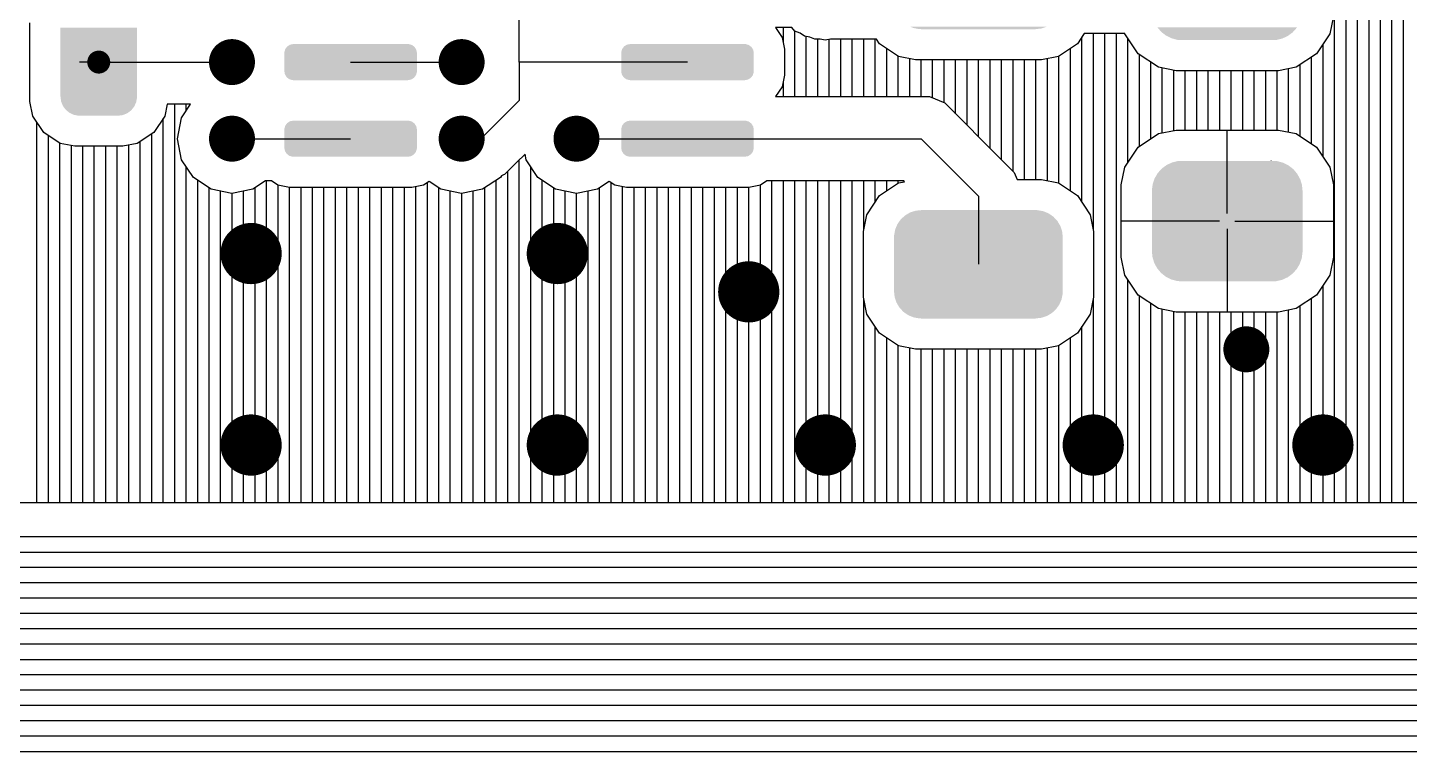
# Model space of a CAD drawing. Extents: x 295 to 953, y 10 to 290.
# Drawn here: x 678.62 to 716.44, y 184.25 to 204.05 of the extents above; entities that cross this region are included whole.
import ezdxf

# ---------------------------------------------------------------- set-up
doc = ezdxf.new("R2010")
doc.units = 0
doc.header["$LTSCALE"] = 5
doc.header["$MEASUREMENT"] = 0
doc.layers.get('0').update_dxf_attribs({"linetype": 'CONTINUOUS', "lineweight": 25})
doc.layers.add('DV-INT-A3_TOP', color=10, linetype='CONTINUOUS')

msp = doc.modelspace()

# ---------------------------------------------------------------- linework, layer by layer
for points, const_width in [([(683.901, 203.107, 1), (684.53, 203.107, 1)], 0.629), ([(690.187, 203.107, 1), (690.816, 203.107, 1)], 0.629), ([(680.412, 203.107, 1), (680.726, 203.107, 1)], 0.314), ([(683.901, 201.011, 1), (684.53, 201.011, 1)], 0.629), ([(690.187, 201.011, 1), (690.816, 201.011, 1)], 0.629), ([(693.331, 201.011, 1), (693.959, 201.011, 1)], 0.629), ([(684.32, 197.868, 1), (685.158, 197.868, 1)], 0.838), ([(692.702, 197.868, 1), (693.54, 197.868, 1)], 0.838), ([(697.941, 196.82, 1), (698.779, 196.82, 1)], 0.838), ([(711.666, 195.248, 1), (712.295, 195.248, 1)], 0.629), ([(684.32, 192.629, 1), (685.158, 192.629, 1)], 0.838), ([(692.702, 192.629, 1), (693.54, 192.629, 1)], 0.838), ([(700.036, 192.629, 1), (700.875, 192.629, 1)], 0.838), ([(707.371, 192.629, 1), (708.209, 192.629, 1)], 0.838), ([(713.657, 192.629, 1), (714.495, 192.629, 1)], 0.838)]:
    msp.add_lwpolyline(points, format="xyb", close=True, dxfattribs=dict(const_width=const_width))
for points in [[(679.521, 202.164), (679.521, 204.05), (681.617, 202.164), (681.617, 204.05)], [(702.867, 204.04), (702.781, 204.076), (706.411, 204.04), (706.52, 204.076)], [(702.938, 204.026), (702.867, 204.04), (706.37, 204.026), (706.411, 204.04)], [(703.021, 204.011), (702.938, 204.026), (706.225, 204.011), (706.37, 204.026)], [(703.053, 204.01), (703.021, 204.011), (706.214, 204.01), (706.225, 204.011)], [(703.079, 204.009), (703.053, 204.01), (706.214, 204.009), (706.214, 204.01)], [(703.079, 204.006), (703.079, 204.009), (706.214, 204.006), (706.214, 204.009)], [(709.558, 204.042), (709.541, 204.062), (713.358, 204.042), (713.37, 204.062)], [(709.649, 203.936), (709.558, 204.042), (713.262, 203.936), (713.358, 204.042)], [(709.67, 203.919), (709.649, 203.936), (713.247, 203.919), (713.262, 203.936)], [(709.78, 203.833), (709.67, 203.919), (713.13, 203.833), (713.247, 203.919)], [(685.675, 203.465), (685.717, 203.52), (689.248, 203.465), (689.214, 203.52)], [(685.717, 203.52), (685.73, 203.537), (689.214, 203.52), (689.192, 203.537)], [(685.73, 203.537), (685.791, 203.575), (689.192, 203.537), (689.142, 203.575)], [(685.791, 203.575), (685.807, 203.584), (689.142, 203.575), (689.108, 203.584)], [(685.807, 203.584), (685.89, 203.6), (689.108, 203.584), (689.054, 203.6)], [(685.89, 203.6), (685.896, 203.601), (689.054, 203.6), (689.031, 203.601)], [(694.895, 203.465), (694.937, 203.52), (698.468, 203.465), (698.434, 203.52)], [(694.937, 203.52), (694.95, 203.537), (698.434, 203.52), (698.412, 203.537)], [(694.95, 203.537), (695.011, 203.575), (698.412, 203.537), (698.362, 203.575)], [(695.011, 203.575), (695.027, 203.584), (698.362, 203.575), (698.328, 203.584)], [(695.027, 203.584), (695.11, 203.6), (698.328, 203.584), (698.275, 203.6)], [(695.11, 203.6), (695.116, 203.601), (698.275, 203.6), (698.251, 203.601)], [(709.805, 203.821), (709.78, 203.833), (713.113, 203.821), (713.13, 203.833)], [(709.929, 203.759), (709.805, 203.821), (712.98, 203.759), (713.113, 203.821)], [(709.959, 203.751), (709.929, 203.759), (712.962, 203.751), (712.98, 203.759)], [(710.089, 203.716), (709.959, 203.751), (712.815, 203.716), (712.962, 203.751)], [(710.149, 203.713), (710.089, 203.716), (712.8, 203.713), (712.815, 203.716)], [(710.232, 203.708), (710.149, 203.713), (712.634, 203.708), (712.8, 203.713)], [(710.255, 203.707), (710.232, 203.708), (710.255, 203.707), (710.279, 203.708)], [(685.649, 203.354), (685.65, 203.377), (689.278, 203.354), (689.274, 203.377)], [(685.649, 202.859), (685.649, 203.354), (689.278, 202.859), (689.278, 203.354)], [(685.65, 203.377), (685.669, 203.443), (689.274, 203.377), (689.261, 203.443)], [(685.669, 203.443), (685.675, 203.465), (689.261, 203.443), (689.248, 203.465)], [(694.869, 203.354), (694.87, 203.377), (698.498, 203.354), (698.494, 203.377)], [(694.869, 202.859), (694.869, 203.354), (698.498, 202.859), (698.498, 203.354)], [(694.87, 203.377), (694.889, 203.443), (698.494, 203.377), (698.482, 203.443)], [(694.889, 203.443), (694.895, 203.465), (698.482, 203.443), (698.468, 203.465)], [(685.653, 202.836), (685.649, 202.859), (689.277, 202.836), (689.278, 202.859)], [(685.665, 202.77), (685.653, 202.836), (689.258, 202.77), (689.277, 202.836)], [(685.679, 202.749), (685.665, 202.77), (689.252, 202.749), (689.258, 202.77)], [(685.713, 202.693), (685.679, 202.749), (689.21, 202.693), (689.252, 202.749)], [(694.873, 202.836), (694.869, 202.859), (698.497, 202.836), (698.498, 202.859)], [(694.885, 202.77), (694.873, 202.836), (698.478, 202.77), (698.497, 202.836)], [(694.899, 202.749), (694.885, 202.77), (698.472, 202.749), (698.478, 202.77)], [(694.933, 202.693), (694.899, 202.749), (698.43, 202.693), (698.472, 202.749)], [(685.735, 202.676), (685.713, 202.693), (689.197, 202.676), (689.21, 202.693)], [(685.785, 202.638), (685.735, 202.676), (689.135, 202.638), (689.197, 202.676)], [(685.818, 202.629), (685.785, 202.638), (689.12, 202.629), (689.135, 202.638)], [(685.872, 202.613), (685.818, 202.629), (689.037, 202.613), (689.12, 202.629)], [(685.896, 202.612), (685.872, 202.613), (689.031, 202.612), (689.037, 202.613)], [(694.955, 202.676), (694.933, 202.693), (698.417, 202.676), (698.43, 202.693)], [(695.005, 202.638), (694.955, 202.676), (698.356, 202.638), (698.417, 202.676)], [(695.039, 202.629), (695.005, 202.638), (698.34, 202.629), (698.356, 202.638)], [(695.092, 202.613), (695.039, 202.629), (698.257, 202.613), (698.34, 202.629)], [(695.116, 202.612), (695.092, 202.613), (698.251, 202.612), (698.257, 202.613)], [(679.525, 202.136), (679.521, 202.164), (681.616, 202.136), (681.617, 202.164)], [(679.538, 202.032), (679.525, 202.136), (681.597, 202.032), (681.616, 202.136)], [(679.549, 202.006), (679.538, 202.032), (681.593, 202.006), (681.597, 202.032)], [(679.587, 201.91), (679.549, 202.006), (681.548, 201.91), (681.593, 202.006)], [(679.604, 201.886), (679.587, 201.91), (681.537, 201.886), (681.548, 201.91)], [(679.665, 201.803), (679.604, 201.886), (681.469, 201.803), (681.537, 201.886)], [(679.689, 201.784), (679.665, 201.803), (681.454, 201.784), (681.469, 201.803)], [(679.768, 201.719), (679.689, 201.784), (681.366, 201.719), (681.454, 201.784)], [(679.798, 201.705), (679.768, 201.719), (681.347, 201.705), (681.366, 201.719)], [(679.888, 201.664), (679.798, 201.705), (681.243, 201.664), (681.347, 201.705)], [(679.929, 201.656), (679.888, 201.664), (681.224, 201.656), (681.243, 201.664)], [(680.018, 201.64), (679.929, 201.656), (681.099, 201.64), (681.224, 201.656)], [(680.045, 201.64), (680.018, 201.64), (681.093, 201.64), (681.099, 201.64)], [(685.649, 201.258), (685.65, 201.282), (689.278, 201.258), (689.274, 201.282)], [(685.649, 200.764), (685.649, 201.258), (689.278, 200.764), (689.278, 201.258)], [(685.65, 201.282), (685.669, 201.347), (689.274, 201.282), (689.261, 201.347)], [(685.669, 201.347), (685.675, 201.369), (689.261, 201.347), (689.248, 201.369)], [(685.675, 201.369), (685.717, 201.425), (689.248, 201.369), (689.214, 201.425)], [(685.717, 201.425), (685.73, 201.441), (689.214, 201.425), (689.192, 201.441)], [(685.73, 201.441), (685.791, 201.479), (689.192, 201.441), (689.142, 201.479)], [(685.791, 201.479), (685.807, 201.489), (689.142, 201.479), (689.108, 201.489)], [(685.807, 201.489), (685.89, 201.504), (689.108, 201.489), (689.054, 201.504)], [(685.89, 201.504), (685.896, 201.506), (689.054, 201.504), (689.031, 201.506)], [(694.869, 201.258), (694.87, 201.282), (698.498, 201.258), (698.494, 201.282)], [(694.869, 200.764), (694.869, 201.258), (698.498, 200.764), (698.498, 201.258)], [(694.87, 201.282), (694.889, 201.347), (698.494, 201.282), (698.482, 201.347)], [(694.889, 201.347), (694.895, 201.369), (698.482, 201.347), (698.468, 201.369)], [(694.895, 201.369), (694.937, 201.425), (698.468, 201.369), (698.434, 201.425)], [(694.937, 201.425), (694.95, 201.441), (698.434, 201.425), (698.412, 201.441)], [(694.95, 201.441), (695.011, 201.479), (698.412, 201.441), (698.362, 201.479)], [(695.011, 201.479), (695.027, 201.489), (698.362, 201.479), (698.328, 201.489)], [(695.027, 201.489), (695.11, 201.504), (698.328, 201.489), (698.275, 201.504)], [(695.11, 201.504), (695.116, 201.506), (698.275, 201.504), (698.251, 201.506)], [(685.653, 200.74), (685.649, 200.764), (689.277, 200.74), (689.278, 200.764)], [(685.665, 200.675), (685.653, 200.74), (689.258, 200.675), (689.277, 200.74)], [(685.679, 200.653), (685.665, 200.675), (689.252, 200.653), (689.258, 200.675)], [(685.713, 200.598), (685.679, 200.653), (689.21, 200.598), (689.252, 200.653)], [(685.735, 200.581), (685.713, 200.598), (689.197, 200.581), (689.21, 200.598)], [(685.785, 200.543), (685.735, 200.581), (689.135, 200.543), (689.197, 200.581)], [(685.818, 200.533), (685.785, 200.543), (689.12, 200.533), (689.135, 200.543)], [(685.872, 200.518), (685.818, 200.533), (689.037, 200.518), (689.12, 200.533)], [(685.896, 200.517), (685.872, 200.518), (689.031, 200.517), (689.037, 200.518)], [(694.873, 200.74), (694.869, 200.764), (698.497, 200.74), (698.498, 200.764)], [(694.885, 200.675), (694.873, 200.74), (698.478, 200.675), (698.497, 200.74)], [(694.899, 200.653), (694.885, 200.675), (698.472, 200.653), (698.478, 200.675)], [(694.933, 200.598), (694.899, 200.653), (698.43, 200.598), (698.472, 200.653)], [(694.955, 200.581), (694.933, 200.598), (698.417, 200.581), (698.43, 200.598)], [(695.005, 200.543), (694.955, 200.581), (698.356, 200.543), (698.417, 200.581)], [(695.039, 200.533), (695.005, 200.543), (698.34, 200.533), (698.356, 200.543)], [(695.092, 200.518), (695.039, 200.533), (698.257, 200.518), (698.34, 200.533)], [(695.116, 200.517), (695.092, 200.518), (698.251, 200.517), (698.257, 200.518)], [(709.544, 200.051), (709.555, 200.071), (713.372, 200.051), (713.356, 200.071)], [(709.555, 200.071), (709.652, 200.178), (713.356, 200.071), (713.265, 200.178)], [(709.652, 200.178), (709.667, 200.194), (713.265, 200.178), (713.244, 200.194)], [(709.667, 200.194), (709.783, 200.28), (713.244, 200.194), (713.134, 200.28)], [(709.783, 200.28), (709.801, 200.293), (713.134, 200.28), (713.108, 200.293)], [(709.801, 200.293), (709.934, 200.354), (713.108, 200.293), (712.985, 200.354)], [(709.934, 200.354), (709.951, 200.362), (712.985, 200.354), (712.954, 200.362)], [(709.951, 200.362), (710.098, 200.397), (712.954, 200.362), (712.824, 200.397)], [(710.098, 200.397), (710.113, 200.401), (712.824, 200.397), (712.765, 200.401)], [(710.113, 200.401), (710.279, 200.405), (712.765, 200.401), (712.682, 200.405)], [(712.634, 200.405), (712.658, 200.407), (712.682, 200.405), (712.658, 200.407)], [(709.395, 199.606), (709.414, 199.747), (713.516, 199.606), (713.502, 199.747)], [(709.414, 199.747), (709.417, 199.771), (713.502, 199.747), (713.495, 199.771)], [(709.417, 199.771), (709.463, 199.906), (713.495, 199.771), (713.453, 199.906)], [(709.463, 199.906), (709.471, 199.928), (713.453, 199.906), (713.44, 199.928)], [(709.471, 199.928), (709.544, 200.051), (713.44, 199.928), (713.372, 200.051)], [(709.395, 199.582), (709.395, 199.606), (713.519, 199.582), (713.516, 199.606)], [(709.395, 199.58), (709.395, 199.582), (713.519, 199.58), (713.519, 199.582)], [(709.395, 197.933), (709.395, 199.58), (713.519, 197.933), (713.519, 199.58)], [(702.637, 198.91), (702.731, 198.965), (706.65, 198.91), (706.572, 198.965)], [(702.731, 198.965), (702.773, 198.99), (706.572, 198.965), (706.512, 198.99)], [(702.773, 198.99), (702.882, 199.026), (706.512, 198.99), (706.426, 199.026)], [(702.882, 199.026), (702.922, 199.039), (706.426, 199.026), (706.355, 199.039)], [(702.922, 199.039), (703.067, 199.055), (706.355, 199.039), (706.271, 199.055)], [(703.067, 199.055), (703.079, 199.056), (706.271, 199.055), (706.24, 199.056)], [(703.079, 199.057), (703.079, 199.06), (706.214, 199.057), (706.214, 199.06)], [(703.079, 199.056), (703.079, 199.057), (706.24, 199.056), (706.214, 199.057)], [(702.369, 198.53), (702.409, 198.624), (706.92, 198.53), (706.888, 198.624)], [(702.409, 198.624), (702.431, 198.675), (706.888, 198.624), (706.858, 198.675)], [(702.431, 198.675), (702.49, 198.76), (706.858, 198.675), (706.808, 198.76)], [(702.49, 198.76), (702.521, 198.803), (706.808, 198.76), (706.767, 198.803)], [(702.521, 198.803), (702.599, 198.875), (706.767, 198.803), (706.701, 198.875)], [(702.599, 198.875), (702.637, 198.91), (706.701, 198.875), (706.65, 198.91)], [(702.337, 198.318), (702.34, 198.375), (706.956, 198.318), (706.949, 198.375)], [(702.337, 198.316), (702.337, 198.318), (706.956, 198.316), (706.956, 198.318)], [(702.337, 196.833), (702.337, 198.316), (706.956, 196.833), (706.956, 198.316)], [(702.34, 198.375), (702.359, 198.475), (706.949, 198.375), (706.938, 198.475)], [(702.359, 198.475), (702.369, 198.53), (706.938, 198.475), (706.92, 198.53)], [(709.395, 197.931), (709.395, 197.933), (713.519, 197.931), (713.519, 197.933)], [(709.397, 197.907), (709.395, 197.931), (713.518, 197.907), (713.519, 197.931)], [(709.412, 197.765), (709.397, 197.907), (713.5, 197.765), (713.518, 197.907)], [(709.419, 197.742), (709.412, 197.765), (713.497, 197.742), (713.5, 197.765)], [(709.461, 197.607), (709.419, 197.742), (713.45, 197.607), (713.497, 197.742)], [(709.473, 197.585), (709.461, 197.607), (713.443, 197.585), (713.45, 197.607)], [(709.541, 197.461), (709.473, 197.585), (713.37, 197.461), (713.443, 197.585)], [(709.558, 197.442), (709.541, 197.461), (713.358, 197.442), (713.37, 197.461)], [(709.649, 197.335), (709.558, 197.442), (713.262, 197.335), (713.358, 197.442)], [(709.67, 197.318), (709.649, 197.335), (713.247, 197.318), (713.262, 197.335)], [(709.78, 197.232), (709.67, 197.318), (713.13, 197.232), (713.247, 197.318)], [(709.805, 197.22), (709.78, 197.232), (713.113, 197.22), (713.13, 197.232)], [(709.929, 197.158), (709.805, 197.22), (712.98, 197.158), (713.113, 197.22)], [(709.959, 197.15), (709.929, 197.158), (712.962, 197.15), (712.98, 197.158)], [(710.089, 197.116), (709.959, 197.15), (712.815, 197.116), (712.962, 197.15)], [(710.149, 197.112), (710.089, 197.116), (712.8, 197.112), (712.815, 197.116)], [(710.232, 197.107), (710.149, 197.112), (712.634, 197.107), (712.8, 197.112)], [(710.255, 197.106), (710.232, 197.107), (710.255, 197.106), (710.279, 197.107)], [(702.337, 196.831), (702.337, 196.833), (706.956, 196.831), (706.956, 196.833)], [(702.343, 196.774), (702.337, 196.831), (706.953, 196.774), (706.956, 196.831)], [(702.355, 196.674), (702.343, 196.774), (706.934, 196.674), (706.953, 196.774)], [(702.373, 196.619), (702.355, 196.674), (706.924, 196.619), (706.934, 196.674)], [(702.405, 196.525), (702.373, 196.619), (706.884, 196.525), (706.924, 196.619)], [(702.435, 196.474), (702.405, 196.525), (706.862, 196.474), (706.884, 196.525)], [(702.485, 196.389), (702.435, 196.474), (706.802, 196.389), (706.862, 196.474)], [(702.526, 196.346), (702.485, 196.389), (706.772, 196.346), (706.802, 196.389)], [(702.592, 196.274), (702.526, 196.346), (706.694, 196.274), (706.772, 196.346)], [(702.642, 196.239), (702.592, 196.274), (706.656, 196.239), (706.694, 196.274)], [(702.721, 196.184), (702.642, 196.239), (706.562, 196.184), (706.656, 196.239)], [(702.781, 196.159), (702.721, 196.184), (706.52, 196.159), (706.562, 196.184)], [(702.867, 196.123), (702.781, 196.159), (706.411, 196.123), (706.52, 196.159)], [(702.938, 196.11), (702.867, 196.123), (706.37, 196.11), (706.411, 196.123)], [(703.021, 196.094), (702.938, 196.11), (706.225, 196.094), (706.37, 196.11)], [(703.053, 196.093), (703.021, 196.094), (706.214, 196.093), (706.225, 196.094)], [(703.079, 196.092), (703.053, 196.093), (706.214, 196.092), (706.214, 196.093)], [(703.079, 196.089), (703.079, 196.092), (706.214, 196.089), (706.214, 196.092)]]:
    msp.add_solid(points)
at = {"layer": 'DV-INT-A3_TOP', "color": 7}
for p, q in [((715.023, 191.057), (715.023, 223.538)), ((715.338, 191.057), (715.338, 223.538)), ((715.652, 191.057), (715.652, 223.538)), ((715.966, 191.057), (715.966, 223.538)), ((716.281, 191.057), (716.281, 223.668)), ((714.709, 191.057), (714.709, 211.903)), ((714.395, 191.057), (714.395, 211.204)), ((692.073, 203.107), (692.073, 208.345)), ((714.361, 204.368), (714.265, 203.882)), ((678.683, 202.025), (678.683, 204.184)), ((699.538, 204.05), (699.093, 204.05)), ((699.093, 204.05), (699.278, 203.777)), ((699.307, 203.63), (699.307, 204.05)), ((699.626, 203.957), (699.538, 204.05)), ((699.621, 202.164), (699.621, 203.966)), ((699.764, 203.899), (699.626, 203.957)), ((699.885, 203.819), (699.764, 203.899)), ((707.542, 203.89), (707.354, 203.609)), ((708.653, 203.89), (707.542, 203.89)), ((707.794, 198.496), (707.794, 203.89)), ((708.108, 191.057), (708.108, 203.89)), ((708.423, 191.057), (708.423, 203.89)), ((708.653, 203.882), (708.653, 203.89)), ((709.022, 203.333), (708.653, 203.882)), ((714.265, 203.882), (713.896, 203.333)), ((699.278, 203.777), (699.341, 203.459)), ((700.028, 203.79), (699.885, 203.819)), ((699.936, 202.164), (699.936, 203.811)), ((700.166, 203.735), (700.028, 203.79)), ((700.313, 203.735), (700.166, 203.735)), ((700.25, 202.164), (700.25, 203.735)), ((700.455, 203.706), (700.313, 203.735)), ((700.602, 203.735), (700.455, 203.706)), ((700.564, 202.164), (700.564, 203.727)), ((701.859, 203.735), (700.602, 203.735)), ((700.879, 202.164), (700.879, 203.735)), ((701.193, 202.164), (701.193, 203.735)), ((701.507, 202.164), (701.507, 203.735)), ((701.822, 202.164), (701.822, 203.735)), ((701.943, 203.609), (701.859, 203.735)), ((702.463, 203.262), (701.943, 203.609)), ((702.136, 202.164), (702.136, 203.484)), ((707.354, 203.609), (706.834, 203.262)), ((707.165, 199.582), (707.165, 203.484)), ((707.48, 199.272), (707.48, 203.794)), ((708.737, 200.349), (708.737, 203.765)), ((714.08, 200.508), (714.08, 203.605)), ((680.569, 203.107), (680.045, 203.107)), ((680.569, 203.107), (684.215, 203.107)), ((687.463, 203.107), (690.502, 203.107)), ((696.684, 203.107), (692.073, 203.107)), ((692.073, 203.107), (692.073, 202.059)), ((699.341, 203.459), (699.341, 202.75)), ((702.45, 202.164), (702.45, 203.27)), ((702.924, 203.169), (702.463, 203.262)), ((702.765, 202.164), (702.765, 203.203)), ((706.373, 203.169), (702.924, 203.169)), ((703.079, 202.164), (703.079, 203.169)), ((703.393, 202.126), (703.393, 203.169)), ((703.708, 201.996), (703.708, 203.169)), ((704.022, 201.694), (704.022, 203.169)), ((704.336, 201.38), (704.336, 203.169)), ((704.651, 201.066), (704.651, 203.169)), ((704.965, 200.751), (704.965, 203.169)), ((705.279, 200.437), (705.279, 203.169)), ((705.594, 200.123), (705.594, 203.169)), ((705.908, 199.896), (705.908, 203.169)), ((706.222, 199.896), (706.222, 203.169)), ((706.834, 203.262), (706.373, 203.169)), ((706.537, 199.863), (706.537, 203.203)), ((706.851, 199.796), (706.851, 203.27)), ((709.571, 202.964), (709.022, 203.333)), ((709.051, 200.797), (709.051, 203.316)), ((709.366, 201.007), (709.366, 203.107)), ((713.896, 203.333), (713.347, 202.964)), ((713.766, 200.869), (713.766, 203.245)), ((699.341, 202.75), (699.278, 202.432)), ((710.057, 202.868), (709.571, 202.964)), ((709.68, 201.17), (709.68, 202.943)), ((709.994, 201.233), (709.994, 202.88)), ((712.861, 202.868), (710.057, 202.868)), ((710.308, 201.246), (710.308, 202.868)), ((710.623, 201.246), (710.623, 202.868)), ((710.937, 201.246), (710.937, 202.868)), ((711.251, 201.246), (711.251, 202.868)), ((711.566, 201.246), (711.566, 202.868)), ((711.88, 201.246), (711.88, 202.868)), ((712.194, 201.246), (712.194, 202.868)), ((712.509, 201.246), (712.509, 202.868)), ((712.823, 201.246), (712.823, 202.868)), ((713.347, 202.964), (712.861, 202.868)), ((713.137, 201.191), (713.137, 202.922)), ((713.452, 201.078), (713.452, 203.035)), ((699.278, 202.432), (699.093, 202.164)), ((699.307, 202.164), (699.307, 202.579)), ((678.763, 201.631), (678.683, 202.025)), ((692.073, 202.059), (691.026, 201.011)), ((699.093, 202.164), (702.849, 202.164)), ((702.849, 202.164), (703.305, 202.164)), ((703.305, 202.164), (703.729, 201.988)), ((703.729, 201.988), (705.3, 200.416)), ((679.065, 201.179), (678.763, 201.631)), ((682.38, 201.631), (682.078, 201.179)), ((682.443, 201.954), (682.38, 201.631)), ((683.084, 201.954), (682.443, 201.954)), ((682.648, 191.057), (682.648, 201.954)), ((682.723, 201.011), (682.836, 201.581)), ((682.836, 201.581), (683.084, 201.954)), ((682.962, 201.77), (682.962, 201.954)), ((678.876, 191.057), (678.876, 201.464)), ((682.334, 191.057), (682.334, 201.56)), ((709.571, 201.149), (710.057, 201.246)), ((710.057, 201.246), (712.861, 201.246)), ((711.457, 198.966), (711.457, 201.246)), ((712.861, 201.246), (713.347, 201.149)), ((679.517, 200.877), (679.065, 201.179)), ((679.19, 191.057), (679.19, 201.099)), ((679.505, 191.057), (679.505, 200.885)), ((679.911, 200.802), (679.517, 200.877)), ((681.625, 200.877), (681.227, 200.802)), ((681.391, 191.057), (681.391, 200.831)), ((682.078, 201.179), (681.625, 200.877)), ((681.705, 191.057), (681.705, 200.931)), ((682.019, 191.057), (682.019, 201.141)), ((682.836, 200.437), (682.723, 201.011)), ((684.215, 201.011), (687.463, 201.011)), ((691.026, 201.011), (690.502, 201.011)), ((693.645, 201.011), (696.684, 201.011)), ((696.684, 201.011), (703.075, 201.011)), ((703.075, 201.011), (704.646, 199.439)), ((709.022, 200.781), (709.571, 201.149)), ((713.347, 201.149), (713.896, 200.781)), ((679.819, 191.057), (679.819, 200.818)), ((681.227, 200.802), (679.911, 200.802)), ((680.133, 191.057), (680.133, 200.802)), ((680.448, 191.057), (680.448, 200.802)), ((680.762, 191.057), (680.762, 200.802)), ((681.076, 191.057), (681.076, 200.802)), ((692.237, 200.588), (692.006, 200.357)), ((692.266, 200.437), (692.237, 200.588)), ((708.653, 200.232), (709.022, 200.781)), ((713.896, 200.781), (714.265, 200.232)), ((683.159, 199.951), (682.836, 200.437)), ((682.962, 191.057), (682.962, 200.248)), ((692.006, 200.357), (691.679, 200.03)), ((691.763, 191.057), (691.763, 200.114)), ((692.078, 191.057), (692.078, 200.429)), ((692.589, 199.951), (692.266, 200.437)), ((692.392, 191.057), (692.392, 200.248)), ((705.3, 200.416), (705.627, 200.089)), ((705.627, 200.089), (705.707, 199.896)), ((708.557, 199.745), (708.653, 200.232)), ((714.265, 200.232), (714.361, 199.745)), ((683.645, 199.628), (683.159, 199.951)), ((683.277, 191.057), (683.277, 199.875)), ((685.133, 199.859), (684.789, 199.628)), ((685.297, 199.859), (685.133, 199.859)), ((685.162, 191.057), (685.162, 199.859)), ((685.473, 199.737), (685.297, 199.859)), ((685.791, 199.674), (685.473, 199.737)), ((685.477, 191.057), (685.477, 199.737)), ((689.458, 199.737), (689.14, 199.674)), ((689.249, 191.057), (689.249, 199.695)), ((689.609, 199.842), (689.458, 199.737)), ((689.563, 191.057), (689.563, 199.808)), ((689.932, 199.628), (689.609, 199.842)), ((691.562, 199.951), (691.076, 199.628)), ((691.449, 191.057), (691.449, 199.875)), ((691.591, 199.993), (691.562, 199.951)), ((691.65, 200.018), (691.591, 199.993)), ((691.679, 200.03), (691.65, 200.018)), ((693.075, 199.628), (692.589, 199.951)), ((692.706, 191.057), (692.706, 199.875)), ((694.542, 199.842), (694.219, 199.628)), ((694.693, 199.737), (694.542, 199.842)), ((694.592, 191.057), (694.592, 199.808)), ((695.011, 199.674), (694.693, 199.737)), ((694.907, 191.057), (694.907, 199.695)), ((698.678, 199.737), (698.36, 199.674)), ((698.854, 199.859), (698.678, 199.737)), ((698.678, 191.057), (698.678, 199.737)), ((702.601, 199.859), (698.854, 199.859)), ((698.993, 191.057), (698.993, 199.859)), ((699.307, 191.057), (699.307, 199.859)), ((699.621, 191.057), (699.621, 199.859)), ((699.936, 191.057), (699.936, 199.859)), ((700.25, 191.057), (700.25, 199.859)), ((700.564, 191.057), (700.564, 199.859)), ((700.879, 191.057), (700.879, 199.859)), ((701.193, 191.057), (701.193, 199.859)), ((701.507, 198.496), (701.507, 199.859)), ((701.822, 199.272), (701.822, 199.859)), ((701.943, 199.456), (702.463, 199.804)), ((702.136, 199.582), (702.136, 199.859)), ((702.45, 199.796), (702.45, 199.859)), ((702.463, 199.804), (702.622, 199.833)), ((702.622, 199.833), (702.601, 199.859)), ((705.707, 199.896), (706.373, 199.896)), ((706.373, 199.896), (706.834, 199.804)), ((706.834, 199.804), (707.354, 199.456)), ((708.557, 197.767), (708.557, 199.745)), ((714.361, 199.745), (714.361, 197.767)), ((683.591, 191.057), (683.591, 199.666)), ((684.215, 199.515), (683.645, 199.628)), ((683.905, 191.057), (683.905, 199.578)), ((684.789, 199.628), (684.215, 199.515)), ((684.22, 191.057), (684.22, 199.515)), ((684.534, 191.057), (684.534, 199.578)), ((684.848, 191.057), (684.848, 199.666)), ((685.791, 191.057), (685.791, 199.674)), ((689.14, 199.674), (685.791, 199.674)), ((686.105, 191.057), (686.105, 199.674)), ((686.42, 191.057), (686.42, 199.674)), ((686.734, 191.057), (686.734, 199.674)), ((687.048, 191.057), (687.048, 199.674)), ((687.363, 191.057), (687.363, 199.674)), ((687.677, 191.057), (687.677, 199.674)), ((687.991, 191.057), (687.991, 199.674)), ((688.306, 191.057), (688.306, 199.674)), ((688.62, 191.057), (688.62, 199.674)), ((688.934, 191.057), (688.934, 199.674)), ((689.877, 191.057), (689.877, 199.666)), ((690.502, 199.515), (689.932, 199.628)), ((690.192, 191.057), (690.192, 199.578)), ((691.076, 199.628), (690.502, 199.515)), ((690.506, 191.057), (690.506, 199.515)), ((690.82, 191.057), (690.82, 199.578)), ((691.135, 191.057), (691.135, 199.666)), ((693.021, 191.057), (693.021, 199.666)), ((693.645, 199.515), (693.075, 199.628)), ((693.335, 191.057), (693.335, 199.578)), ((694.219, 199.628), (693.645, 199.515)), ((693.649, 191.057), (693.649, 199.515)), ((693.964, 191.057), (693.964, 199.578)), ((694.278, 191.057), (694.278, 199.666)), ((698.36, 199.674), (695.011, 199.674)), ((695.221, 191.057), (695.221, 199.674)), ((695.535, 191.057), (695.535, 199.674)), ((695.85, 191.057), (695.85, 199.674)), ((696.164, 191.057), (696.164, 199.674)), ((696.478, 191.057), (696.478, 199.674)), ((696.793, 191.057), (696.793, 199.674)), ((697.107, 191.057), (697.107, 199.674)), ((697.421, 191.057), (697.421, 199.674)), ((697.735, 191.057), (697.735, 199.674)), ((698.05, 191.057), (698.05, 199.674)), ((698.364, 191.057), (698.364, 199.674)), ((701.591, 198.932), (701.943, 199.456)), ((704.646, 199.439), (704.646, 197.574)), ((707.354, 199.456), (707.706, 198.932)), ((701.499, 198.471), (701.591, 198.932)), ((707.706, 198.932), (707.798, 198.471)), ((711.247, 198.756), (708.557, 198.756)), ((711.666, 198.756), (714.361, 198.756)), ((701.499, 196.673), (701.499, 198.471)), ((707.798, 198.471), (707.798, 196.673)), ((711.457, 198.547), (711.457, 196.267)), ((708.653, 197.281), (708.557, 197.767)), ((714.361, 197.767), (714.265, 197.281)), ((709.022, 196.732), (708.653, 197.281)), ((708.737, 191.057), (708.737, 197.164)), ((714.265, 197.281), (713.896, 196.732)), ((701.591, 196.212), (701.499, 196.673)), ((707.798, 196.673), (707.706, 196.212)), ((709.571, 196.363), (709.022, 196.732)), ((709.051, 191.057), (709.051, 196.715)), ((713.896, 196.732), (713.347, 196.363)), ((714.08, 191.057), (714.08, 197.004)), ((701.507, 191.057), (701.507, 196.648)), ((707.794, 191.057), (707.794, 196.648)), ((709.366, 191.057), (709.366, 196.506)), ((710.057, 196.267), (709.571, 196.363)), ((709.68, 191.057), (709.68, 196.342)), ((713.347, 196.363), (712.861, 196.267)), ((713.137, 191.057), (713.137, 196.321)), ((713.452, 191.057), (713.452, 196.434)), ((713.766, 191.057), (713.766, 196.644)), ((701.943, 195.693), (701.591, 196.212)), ((707.706, 196.212), (707.354, 195.693)), ((709.994, 191.057), (709.994, 196.284)), ((712.861, 196.267), (710.057, 196.267)), ((710.308, 191.057), (710.308, 196.267)), ((710.623, 191.057), (710.623, 196.267)), ((710.937, 191.057), (710.937, 196.267)), ((711.251, 191.057), (711.251, 196.267)), ((711.566, 191.057), (711.566, 196.267)), ((711.88, 191.057), (711.88, 196.267)), ((712.194, 191.057), (712.194, 196.267)), ((712.509, 191.057), (712.509, 196.267)), ((712.823, 191.057), (712.823, 196.267)), ((701.822, 191.057), (701.822, 195.873)), ((702.463, 195.341), (701.943, 195.693)), ((702.136, 191.057), (702.136, 195.563)), ((707.354, 195.693), (706.834, 195.341)), ((707.165, 191.057), (707.165, 195.563)), ((707.48, 191.057), (707.48, 195.873)), ((702.45, 191.057), (702.45, 195.353)), ((702.924, 195.248), (702.463, 195.341)), ((702.765, 191.057), (702.765, 195.282)), ((706.373, 195.248), (702.924, 195.248)), ((703.079, 191.057), (703.079, 195.248)), ((703.393, 191.057), (703.393, 195.248)), ((703.708, 191.057), (703.708, 195.248)), ((704.022, 191.057), (704.022, 195.248)), ((704.336, 191.057), (704.336, 195.248)), ((704.651, 191.057), (704.651, 195.248)), ((704.965, 191.057), (704.965, 195.248)), ((705.279, 191.057), (705.279, 195.248)), ((705.594, 191.057), (705.594, 195.248)), ((705.908, 191.057), (705.908, 195.248)), ((706.222, 191.057), (706.222, 195.248)), ((706.834, 195.341), (706.373, 195.248)), ((706.537, 191.057), (706.537, 195.282)), ((706.851, 191.057), (706.851, 195.353)), ((675.703, 191.057), (721.859, 191.057)), ((722.249, 190.114), (675.309, 190.114)), ((673.633, 189.695), (722.668, 189.695)), ((723.087, 189.276), (671.957, 189.276)), ((723.506, 188.857), (671.747, 188.857)), ((727.278, 188.438), (671.538, 188.438)), ((727.697, 188.019), (671.328, 188.019)), ((728.116, 187.6), (671.118, 187.6)), ((728.535, 187.181), (670.909, 187.181)), ((670.699, 186.762), (729.792, 186.762)), ((729.373, 186.343), (670.49, 186.343)), ((728.954, 185.923), (670.28, 185.923)), ((728.535, 185.504), (668.604, 185.504)), ((728.116, 185.085), (647.649, 185.085)), ((727.697, 184.666), (647.23, 184.666)), ((646.811, 184.247), (727.278, 184.247))]:
    msp.add_line(p, q, dxfattribs=at)

doc.saveas('drawing.dxf')
